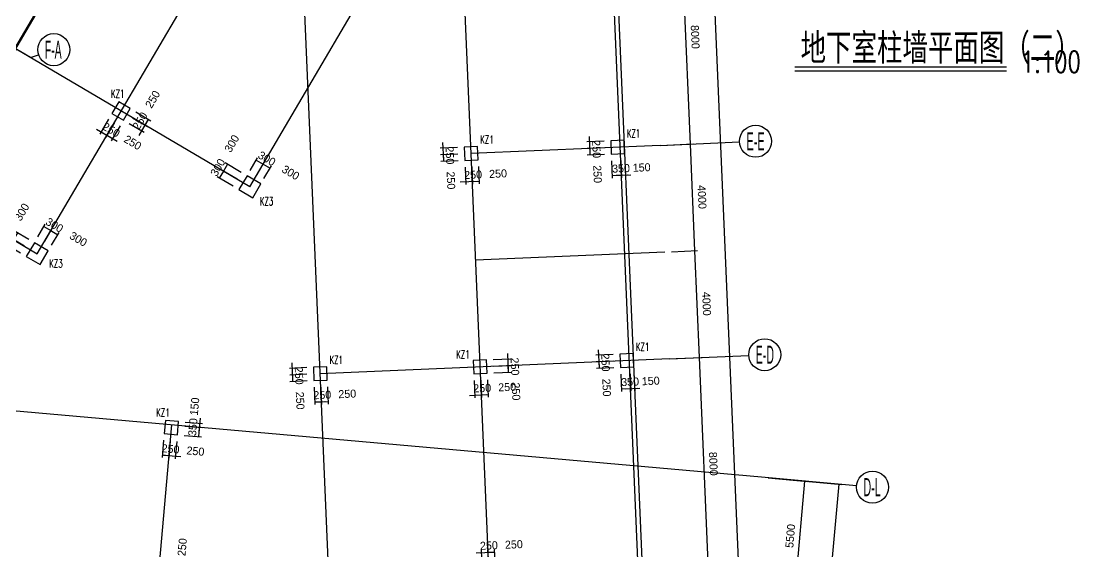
# Model space of a CAD drawing. Extents: x 387171 to 699106, y 11966 to 245688.
# Drawn here: x 639201 to 678857, y 97433 to 117305 of the extents above; entities that cross this region are included whole.
import ezdxf

# ---------------------------------------------------------------- set-up
doc = ezdxf.new("R2010")
doc.units = 0
doc.header["$LTSCALE"] = 100
doc.header["$MEASUREMENT"] = 0
for name, color, linetype in [('AXIS', 3, 'Continuous'), ('COLU', 7, 'Continuous'), ('DIM', 3, 'Continuous'), ('DOTE', 253, 'Continuous'), ('L-AXIS', 3, 'Continuous'), ('NUM', 7, 'Continuous'), ('梁说明', 2, 'Continuous')]:
    doc.layers.add(name, color=color, linetype=linetype)
doc.styles.add('hztxt', font='hztxt')
doc.styles.get("Standard").update_dxf_attribs({"font": 'standard'})
doc.dimstyles.get("Standard").update_dxf_attribs({"dimtxt": 300, "dimasz": 100, "dimexe": 100, "dimexo": 250, "dimgap": 100, "dimtad": 0, "dimtoh": 1, "dimdec": 0, "dimdsep": 46, "dimcen": 0.09, "dimclrt": 7, "dimadec": 0, "dimazin": 0, "dimtfac": 1, "dimtdec": 4, "dimtofl": 0, "dimtmove": 0, "dimatfit": 3, "dimfxl": 1, "dimtolj": 1, "dimtzin": 0, "dimarcsym": 0})

# ---------------------------------------------------------------- blocks, each defined once
blk = doc.blocks.new('*D4127')
at = {"layer": 'L-AXIS', "color": 0, "linetype": 'ByBlock', "lineweight": -2}
for p, q in [((660161, 188896), (662275, 188986)), ((666609, 85077), (662175, 188982)), ((664596, 84991), (666709, 85081))]:
    blk.add_line(p, q, dxfattribs=at)
for points in [[(662175, 188982), (662196, 188883), (662162, 188881)], [(666609, 85077), (666589, 85176), (666622, 85177)]]:
    blk.add_solid(points, dxfattribs=at)
at = {"layer": 'L-AXIS', "color": 7, "linetype": 'Continuous', "lineweight": -2, "insert": (664010, 137770), "char_height": 300, "width": 1121.67, "attachment_point": 5, "rotation": 272.444, "style": 'hztxt'}
blk.add_mtext('104000', dxfattribs=at)
blk = doc.blocks.new('*D2066')
at = {"layer": 'L-AXIS', "color": 0, "linetype": 'ByBlock', "lineweight": -2}
for p, q in [((664726, 41993), (669868, 99965)), ((667205, 100201), (669967, 99956)), ((662063, 42229), (664825, 41984))]:
    blk.add_line(p, q, dxfattribs=at)
for points in [[(669868, 99965), (669875, 99864), (669842, 99867)], [(664726, 41993), (664718, 42094), (664751, 42091)]]:
    blk.add_solid(points, dxfattribs=at)
at = {"layer": 'L-AXIS', "color": 7, "linetype": 'Continuous', "lineweight": -2, "insert": (666948, 71010), "char_height": 300, "width": 993.33, "attachment_point": 5, "rotation": 84.9316, "style": 'hztxt'}
blk.add_mtext('58200', dxfattribs=at)
blk = doc.blocks.new('*D3606')
at = {"layer": 'L-AXIS', "color": 0, "linetype": 'ByBlock', "lineweight": -2}
for p, q in [((663415, 112665), (664393, 112707)), ((664463, 108707), (664293, 112703)), ((663585, 108669), (664563, 108711))]:
    blk.add_line(p, q, dxfattribs=at)
for points in [[(664293, 112703), (664314, 112604), (664280, 112602)], [(664463, 108707), (664442, 108806), (664476, 108807)]]:
    blk.add_solid(points, dxfattribs=at)
at = {"layer": 'L-AXIS', "color": 7, "linetype": 'Continuous', "lineweight": -2, "insert": (664728, 110720), "char_height": 300, "width": 790, "attachment_point": 5, "rotation": 272.444, "style": 'hztxt'}
blk.add_mtext('4000', dxfattribs=at)
blk = doc.blocks.new('*D4094')
at = {"layer": 'L-AXIS', "color": 0, "linetype": 'ByBlock', "lineweight": -2}
for p, q in [((663756, 104673), (664734, 104714)), ((664975, 96717), (664634, 104710)), ((664097, 96680), (665075, 96722))]:
    blk.add_line(p, q, dxfattribs=at)
for points in [[(664634, 104710), (664655, 104611), (664621, 104610)], [(664975, 96717), (664954, 96817), (664987, 96818)]]:
    blk.add_solid(points, dxfattribs=at)
at = {"layer": 'L-AXIS', "color": 7, "linetype": 'Continuous', "lineweight": -2, "insert": (665154, 100729), "char_height": 300, "width": 780, "attachment_point": 5, "rotation": 272.444, "style": 'hztxt'}
blk.add_mtext('8000', dxfattribs=at)
blk = doc.blocks.new('*D2883')
at = {"layer": 'L-AXIS', "color": 0, "linetype": 'ByBlock', "lineweight": -2}
for p, q in [((641416, 121804), (642094, 121405)), ((638966, 116284), (642007, 121456)), ((638375, 116631), (639052, 116233))]:
    blk.add_line(p, q, dxfattribs=at)
for points in [[(642007, 121456), (641971, 121361), (641942, 121378)], [(638966, 116284), (639003, 116379), (639031, 116362)]]:
    blk.add_solid(points, dxfattribs=at)
at = {"layer": 'L-AXIS', "color": 7, "linetype": 'Continuous', "lineweight": -2, "insert": (640185, 119047), "char_height": 300, "width": 770, "attachment_point": 5, "rotation": 59.5454, "style": 'hztxt'}
blk.add_mtext('6000', dxfattribs=at)
blk = doc.blocks.new('_AXISO')
blk.add_circle((0, 0), 0.5)
blk = doc.blocks.new('*D844')
at = {"layer": 'L-AXIS', "color": 0, "linetype": 'ByBlock', "lineweight": -2}
for p, q in [((663073, 120658), (664051, 120700)), ((664293, 112703), (663952, 120696)), ((663415, 112665), (664393, 112707))]:
    blk.add_line(p, q, dxfattribs=at)
for points in [[(663952, 120696), (663972, 120596), (663939, 120595)], [(664293, 112703), (664272, 112802), (664305, 112804)]]:
    blk.add_solid(points, dxfattribs=at)
at = {"layer": 'L-AXIS', "color": 7, "linetype": 'Continuous', "lineweight": -2, "insert": (664472, 116714), "char_height": 300, "width": 780, "attachment_point": 5, "rotation": 272.444, "style": 'hztxt'}
blk.add_mtext('8000', dxfattribs=at)
blk = doc.blocks.new('*D4259')
at = {"layer": 'L-AXIS', "color": 0, "linetype": 'ByBlock', "lineweight": -2}
for p, q in [((667205, 100201), (668678, 100071)), ((668093, 94601), (668579, 100080)), ((666719, 94723), (668193, 94592))]:
    blk.add_line(p, q, dxfattribs=at)
for points in [[(668579, 100080), (668587, 99979), (668553, 99981)], [(668093, 94601), (668085, 94702), (668118, 94699)]]:
    blk.add_solid(points, dxfattribs=at)
at = {"layer": 'L-AXIS', "color": 7, "linetype": 'Continuous', "lineweight": -2, "insert": (668040, 98027), "char_height": 300, "width": 780, "attachment_point": 5, "rotation": 84.9316, "style": 'hztxt'}
blk.add_mtext('5500', dxfattribs=at)
blk = doc.blocks.new('*D2508')
at = {"layer": 'L-AXIS', "color": 0, "linetype": 'ByBlock', "lineweight": -2}
for p, q in [((663585, 108669), (664563, 108711)), ((664634, 104710), (664463, 108707)), ((663756, 104673), (664734, 104714))]:
    blk.add_line(p, q, dxfattribs=at)
for points in [[(664463, 108707), (664484, 108607), (664451, 108606)], [(664634, 104710), (664613, 104809), (664646, 104811)]]:
    blk.add_solid(points, dxfattribs=at)
at = {"layer": 'L-AXIS', "color": 7, "linetype": 'Continuous', "lineweight": -2, "insert": (664898, 106723), "char_height": 300, "width": 790, "attachment_point": 5, "rotation": 272.444, "style": 'hztxt'}
blk.add_mtext('4000', dxfattribs=at)
blk = doc.blocks.new('*D4014')
at = {"layer": 'DIM', "color": 0, "linetype": 'ByBlock', "lineweight": -2}
for p, q in [((644541, 101609), (644483, 100962)), ((644790, 101587), (644732, 100940)), ((644492, 101061), (644741, 101039))]:
    blk.add_line(p, q, dxfattribs=at)
for points in [[(644492, 101061), (644593, 101069), (644590, 101036)], [(644741, 101039), (644640, 101032), (644643, 101065)]]:
    blk.add_solid(points, dxfattribs=at)
at = {"layer": 'DIM', "color": 7, "linetype": 'Continuous', "lineweight": -2, "insert": (644803, 101285), "char_height": 300, "width": 566.67, "attachment_point": 5, "rotation": 354.9316, "style": 'hztxt'}
blk.add_mtext('250', dxfattribs=at)
blk = doc.blocks.new('*D4220')
at = {"layer": 'DIM', "color": 0, "linetype": 'ByBlock', "lineweight": -2}
for p, q in [((644790, 101587), (644732, 100940)), ((645039, 101565), (644981, 100918)), ((644542, 101057), (645189, 101000))]:
    blk.add_line(p, q, dxfattribs=at)
for points in [[(644741, 101039), (644640, 101032), (644643, 101065)], [(644990, 101017), (645091, 101025), (645088, 100992)]]:
    blk.add_solid(points, dxfattribs=at)
at = {"layer": 'DIM', "color": 7, "linetype": 'Continuous', "lineweight": -2, "insert": (645736, 101202), "char_height": 300, "width": 566.67, "attachment_point": 5, "rotation": 354.9316, "style": 'hztxt'}
blk.add_mtext('250', dxfattribs=at)
blk = doc.blocks.new('*D84')
at = {"layer": 'DIM', "color": 0, "linetype": 'ByBlock', "lineweight": -2}
for p, q in [((645341, 102141), (645988, 102083)), ((645858, 101743), (645889, 102092)), ((645310, 101792), (645957, 101735))]:
    blk.add_line(p, q, dxfattribs=at)
for points in [[(645889, 102092), (645896, 101991), (645863, 101994)], [(645858, 101743), (645850, 101844), (645883, 101842)]]:
    blk.add_solid(points, dxfattribs=at)
at = {"layer": 'DIM', "color": 7, "linetype": 'Continuous', "lineweight": -2, "insert": (645639, 102104), "char_height": 300, "width": 566.67, "attachment_point": 5, "rotation": 84.9316, "style": 'hztxt'}
blk.add_mtext('350', dxfattribs=at)
blk = doc.blocks.new('*D25')
at = {"layer": 'DIM', "color": 0, "linetype": 'ByBlock', "lineweight": -2}
for p, q in [((645871, 101893), (645919, 102441)), ((645341, 102141), (645988, 102083)), ((645354, 102290), (646001, 102233))]:
    blk.add_line(p, q, dxfattribs=at)
for points in [[(645902, 102241), (645894, 102343), (645927, 102340)], [(645889, 102092), (645896, 101991), (645863, 101994)]]:
    blk.add_solid(points, dxfattribs=at)
at = {"layer": 'DIM', "color": 7, "linetype": 'Continuous', "lineweight": -2, "insert": (645707, 102876), "char_height": 300, "width": 476.67, "attachment_point": 5, "rotation": 84.9316, "style": 'hztxt'}
blk.add_mtext('150', dxfattribs=at)
blk = doc.blocks.new('*D582')
at = {"layer": 'DIM', "color": 0, "linetype": 'ByBlock', "lineweight": -2}
for p, q in [((642479, 113638), (642150, 113078)), ((642695, 113512), (642365, 112951)), ((642028, 113266), (642588, 112936))]:
    blk.add_line(p, q, dxfattribs=at)
for points in [[(642200, 113164), (642106, 113201), (642123, 113229)], [(642416, 113037), (642511, 113001), (642494, 112972)]]:
    blk.add_solid(points, dxfattribs=at)
at = {"layer": 'DIM', "color": 7, "linetype": 'Continuous', "lineweight": -2, "insert": (642577, 113233), "char_height": 300, "width": 566.67, "attachment_point": 5, "rotation": 329.5454, "style": 'hztxt'}
blk.add_mtext('250', dxfattribs=at)
blk = doc.blocks.new('*D552')
at = {"layer": 'DIM', "color": 0, "linetype": 'ByBlock', "lineweight": -2}
for p, q in [((642695, 113512), (642365, 112951)), ((642244, 113139), (642804, 112809)), ((642910, 113385), (642581, 112825))]:
    blk.add_line(p, q, dxfattribs=at)
for points in [[(642416, 113037), (642321, 113074), (642338, 113103)], [(642631, 112911), (642726, 112874), (642709, 112846)]]:
    blk.add_solid(points, dxfattribs=at)
at = {"layer": 'DIM', "color": 7, "linetype": 'Continuous', "lineweight": -2, "insert": (643384, 112758), "char_height": 300, "width": 566.67, "attachment_point": 5, "rotation": 329.5454, "style": 'hztxt'}
blk.add_mtext('250', dxfattribs=at)
blk = doc.blocks.new('*D776')
at = {"layer": 'DIM', "color": 0, "linetype": 'ByBlock', "lineweight": -2}
for p, q in [((643252, 113474), (643813, 113144)), ((643379, 113689), (643939, 113360)), ((643625, 113023), (643955, 113583))]:
    blk.add_line(p, q, dxfattribs=at)
for points in [[(643853, 113410), (643890, 113505), (643918, 113488)], [(643727, 113195), (643690, 113100), (643662, 113117)]]:
    blk.add_solid(points, dxfattribs=at)
at = {"layer": 'DIM', "color": 7, "linetype": 'Continuous', "lineweight": -2, "insert": (643658, 113572), "char_height": 300, "width": 566.67, "attachment_point": 5, "rotation": 59.5454, "style": 'hztxt'}
blk.add_mtext('250', dxfattribs=at)
blk = doc.blocks.new('*D1046')
at = {"layer": 'DIM', "color": 0, "linetype": 'ByBlock', "lineweight": -2}
for p, q in [((643506, 113905), (644066, 113575)), ((643379, 113689), (643939, 113360)), ((643853, 113410), (643980, 113626))]:
    blk.add_line(p, q, dxfattribs=at)
for points in [[(643853, 113410), (643890, 113505), (643918, 113488)], [(643980, 113626), (643944, 113531), (643915, 113548)]]:
    blk.add_solid(points, dxfattribs=at)
at = {"layer": 'DIM', "color": 7, "linetype": 'Continuous', "lineweight": -2, "insert": (644133, 114379), "char_height": 300, "width": 566.67, "attachment_point": 5, "rotation": 59.5454, "style": 'hztxt'}
blk.add_mtext('250', dxfattribs=at)
blk = doc.blocks.new('*D2149')
at = {"layer": 'DIM', "color": 0, "linetype": 'ByBlock', "lineweight": -2}
for p, q in [((661056, 112815), (660407, 112787)), ((660498, 112991), (660526, 112342)), ((661067, 112565), (660417, 112537))]:
    blk.add_line(p, q, dxfattribs=at)
for points in [[(660507, 112792), (660486, 112891), (660519, 112892)], [(660517, 112542), (660538, 112443), (660505, 112441)]]:
    blk.add_solid(points, dxfattribs=at)
at = {"layer": 'DIM', "color": 7, "linetype": 'Continuous', "lineweight": -2, "insert": (660769, 112512), "char_height": 300, "width": 566.67, "attachment_point": 5, "rotation": 272.444, "style": 'hztxt'}
blk.add_mtext('250', dxfattribs=at)
blk = doc.blocks.new('*D2094')
at = {"layer": 'DIM', "color": 0, "linetype": 'ByBlock', "lineweight": -2}
for p, q in [((661067, 112565), (660417, 112537)), ((661077, 112315), (660428, 112288)), ((660517, 112542), (660528, 112292))]:
    blk.add_line(p, q, dxfattribs=at)
for points in [[(660517, 112542), (660538, 112443), (660505, 112441)], [(660528, 112292), (660507, 112391), (660540, 112393)]]:
    blk.add_solid(points, dxfattribs=at)
at = {"layer": 'DIM', "color": 7, "linetype": 'Continuous', "lineweight": -2, "insert": (660809, 111577), "char_height": 300, "width": 566.67, "attachment_point": 5, "rotation": 272.444, "style": 'hztxt'}
blk.add_mtext('250', dxfattribs=at)
blk = doc.blocks.new('*D2334')
at = {"layer": 'DIM', "color": 0, "linetype": 'ByBlock', "lineweight": -2}
for p, q in [((661338, 112076), (661365, 111427)), ((661687, 112091), (661715, 111442)), ((661361, 111527), (661711, 111542))]:
    blk.add_line(p, q, dxfattribs=at)
for points in [[(661361, 111527), (661460, 111548), (661462, 111514)], [(661711, 111542), (661612, 111521), (661610, 111554)]]:
    blk.add_solid(points, dxfattribs=at)
at = {"layer": 'DIM', "color": 7, "linetype": 'Continuous', "lineweight": -2, "insert": (661691, 111791), "char_height": 300, "width": 566.67, "attachment_point": 5, "rotation": 2.444, "style": 'hztxt'}
blk.add_mtext('350', dxfattribs=at)
blk = doc.blocks.new('*D2531')
at = {"layer": 'DIM', "color": 0, "linetype": 'ByBlock', "lineweight": -2}
for p, q in [((661687, 112091), (661715, 111442)), ((661837, 112098), (661865, 111448)), ((661511, 111533), (662061, 111557))]:
    blk.add_line(p, q, dxfattribs=at)
for points in [[(661711, 111542), (661612, 111521), (661610, 111554)], [(661861, 111548), (661960, 111569), (661961, 111536)]]:
    blk.add_solid(points, dxfattribs=at)
at = {"layer": 'DIM', "color": 7, "linetype": 'Continuous', "lineweight": -2, "insert": (662465, 111824), "char_height": 300, "width": 476.67, "attachment_point": 5, "rotation": 2.444, "style": 'hztxt'}
blk.add_mtext('150', dxfattribs=at)
blk = doc.blocks.new('*D3064')
at = {"layer": 'DIM', "color": 0, "linetype": 'ByBlock', "lineweight": -2}
for p, q in [((655003, 112757), (655031, 112107)), ((655561, 112580), (654912, 112553)), ((655572, 112331), (654922, 112303))]:
    blk.add_line(p, q, dxfattribs=at)
for points in [[(655012, 112557), (654991, 112656), (655024, 112658)], [(655022, 112307), (655043, 112208), (655010, 112207)]]:
    blk.add_solid(points, dxfattribs=at)
at = {"layer": 'DIM', "color": 7, "linetype": 'Continuous', "lineweight": -2, "insert": (655274, 112278), "char_height": 300, "width": 566.67, "attachment_point": 5, "rotation": 272.444, "style": 'hztxt'}
blk.add_mtext('250', dxfattribs=at)
blk = doc.blocks.new('*D1033')
at = {"layer": 'DIM', "color": 0, "linetype": 'ByBlock', "lineweight": -2}
for p, q in [((655572, 112331), (654922, 112303)), ((655022, 112307), (655033, 112057)), ((655582, 112081), (654933, 112053))]:
    blk.add_line(p, q, dxfattribs=at)
for points in [[(655022, 112307), (655043, 112208), (655010, 112207)], [(655033, 112057), (655012, 112157), (655045, 112158)]]:
    blk.add_solid(points, dxfattribs=at)
at = {"layer": 'DIM', "color": 7, "linetype": 'Continuous', "lineweight": -2, "insert": (655314, 111342), "char_height": 300, "width": 566.67, "attachment_point": 5, "rotation": 272.444, "style": 'hztxt'}
blk.add_mtext('250', dxfattribs=at)
blk = doc.blocks.new('*D1309')
at = {"layer": 'DIM', "color": 0, "linetype": 'ByBlock', "lineweight": -2}
for p, q in [((655843, 111842), (655870, 111192)), ((656093, 111852), (656120, 111203)), ((655666, 111284), (656316, 111311))]:
    blk.add_line(p, q, dxfattribs=at)
for points in [[(655866, 111292), (655767, 111271), (655766, 111305)], [(656116, 111303), (656215, 111324), (656217, 111291)]]:
    blk.add_solid(points, dxfattribs=at)
at = {"layer": 'DIM', "color": 7, "linetype": 'Continuous', "lineweight": -2, "insert": (656146, 111554), "char_height": 300, "width": 566.67, "attachment_point": 5, "rotation": 2.444, "style": 'hztxt'}
blk.add_mtext('250', dxfattribs=at)
blk = doc.blocks.new('*D1254')
at = {"layer": 'DIM', "color": 0, "linetype": 'ByBlock', "lineweight": -2}
for p, q in [((656093, 111852), (656120, 111203)), ((656342, 111863), (656370, 111214)), ((656116, 111303), (656366, 111314))]:
    blk.add_line(p, q, dxfattribs=at)
for points in [[(656116, 111303), (656215, 111324), (656217, 111291)], [(656366, 111314), (656267, 111293), (656265, 111326)]]:
    blk.add_solid(points, dxfattribs=at)
at = {"layer": 'DIM', "color": 7, "linetype": 'Continuous', "lineweight": -2, "insert": (657081, 111594), "char_height": 300, "width": 566.67, "attachment_point": 5, "rotation": 2.444, "style": 'hztxt'}
blk.add_mtext('250', dxfattribs=at)
blk = doc.blocks.new('*D1492')
at = {"layer": 'DIM', "color": 0, "linetype": 'ByBlock', "lineweight": -2}
for p, q in [((649908, 104332), (649258, 104304)), ((649350, 104508), (649377, 103859)), ((649918, 104082), (649269, 104054))]:
    blk.add_line(p, q, dxfattribs=at)
for points in [[(649358, 104308), (649337, 104408), (649370, 104409)], [(649369, 104059), (649390, 103959), (649356, 103958)]]:
    blk.add_solid(points, dxfattribs=at)
at = {"layer": 'DIM', "color": 7, "linetype": 'Continuous', "lineweight": -2, "insert": (649620, 104029), "char_height": 300, "width": 566.67, "attachment_point": 5, "rotation": 272.444, "style": 'hztxt'}
blk.add_mtext('250', dxfattribs=at)
blk = doc.blocks.new('*D1736')
at = {"layer": 'DIM', "color": 0, "linetype": 'ByBlock', "lineweight": -2}
for p, q in [((649918, 104082), (649269, 104054)), ((649369, 104059), (649379, 103809)), ((649929, 103832), (649280, 103805))]:
    blk.add_line(p, q, dxfattribs=at)
for points in [[(649369, 104059), (649390, 103959), (649356, 103958)], [(649379, 103809), (649359, 103908), (649392, 103909)]]:
    blk.add_solid(points, dxfattribs=at)
at = {"layer": 'DIM', "color": 7, "linetype": 'Continuous', "lineweight": -2, "insert": (649660, 103094), "char_height": 300, "width": 566.67, "attachment_point": 5, "rotation": 272.444, "style": 'hztxt'}
blk.add_mtext('250', dxfattribs=at)
blk = doc.blocks.new('*D4108')
at = {"layer": 'DIM', "color": 0, "linetype": 'ByBlock', "lineweight": -2}
for p, q in [((650189, 103593), (650217, 102944)), ((650439, 103604), (650467, 102954)), ((650213, 103044), (650463, 103054))]:
    blk.add_line(p, q, dxfattribs=at)
for points in [[(650213, 103044), (650312, 103065), (650313, 103031)], [(650463, 103054), (650363, 103033), (650362, 103067)]]:
    blk.add_solid(points, dxfattribs=at)
at = {"layer": 'DIM', "color": 7, "linetype": 'Continuous', "lineweight": -2, "insert": (650492, 103306), "char_height": 300, "width": 566.67, "attachment_point": 5, "rotation": 2.444, "style": 'hztxt'}
blk.add_mtext('250', dxfattribs=at)
blk = doc.blocks.new('*D214')
at = {"layer": 'DIM', "color": 0, "linetype": 'ByBlock', "lineweight": -2}
for p, q in [((650439, 103604), (650467, 102954)), ((650689, 103615), (650717, 102965)), ((650463, 103054), (650712, 103065))]:
    blk.add_line(p, q, dxfattribs=at)
for points in [[(650463, 103054), (650562, 103075), (650563, 103042)], [(650712, 103065), (650613, 103044), (650612, 103077)]]:
    blk.add_solid(points, dxfattribs=at)
at = {"layer": 'DIM', "color": 7, "linetype": 'Continuous', "lineweight": -2, "insert": (651427, 103346), "char_height": 300, "width": 566.67, "attachment_point": 5, "rotation": 2.444, "style": 'hztxt'}
blk.add_mtext('250', dxfattribs=at)
blk = doc.blocks.new('*D454')
at = {"layer": 'DIM', "color": 0, "linetype": 'ByBlock', "lineweight": -2}
for p, q in [((661397, 104822), (660748, 104795)), ((660839, 104999), (660867, 104349)), ((661408, 104572), (660758, 104545))]:
    blk.add_line(p, q, dxfattribs=at)
for points in [[(660848, 104799), (660827, 104898), (660860, 104899)], [(660858, 104549), (660879, 104450), (660846, 104448)]]:
    blk.add_solid(points, dxfattribs=at)
at = {"layer": 'DIM', "color": 7, "linetype": 'Continuous', "lineweight": -2, "insert": (661110, 104519), "char_height": 300, "width": 566.67, "attachment_point": 5, "rotation": 272.444, "style": 'hztxt'}
blk.add_mtext('250', dxfattribs=at)
blk = doc.blocks.new('*D682')
at = {"layer": 'DIM', "color": 0, "linetype": 'ByBlock', "lineweight": -2}
for p, q in [((661408, 104572), (660758, 104545)), ((661418, 104323), (660769, 104295)), ((660858, 104549), (660869, 104299))]:
    blk.add_line(p, q, dxfattribs=at)
for points in [[(660858, 104549), (660879, 104450), (660846, 104448)], [(660869, 104299), (660848, 104398), (660881, 104400)]]:
    blk.add_solid(points, dxfattribs=at)
at = {"layer": 'DIM', "color": 7, "linetype": 'Continuous', "lineweight": -2, "insert": (661150, 103584), "char_height": 300, "width": 566.67, "attachment_point": 5, "rotation": 272.444, "style": 'hztxt'}
blk.add_mtext('250', dxfattribs=at)
blk = doc.blocks.new('*D650')
at = {"layer": 'DIM', "color": 0, "linetype": 'ByBlock', "lineweight": -2}
for p, q in [((661679, 104084), (661707, 103434)), ((662029, 104099), (662056, 103449)), ((661702, 103534), (662052, 103549))]:
    blk.add_line(p, q, dxfattribs=at)
for points in [[(661702, 103534), (661802, 103555), (661803, 103522)], [(662052, 103549), (661953, 103528), (661951, 103561)]]:
    blk.add_solid(points, dxfattribs=at)
at = {"layer": 'DIM', "color": 7, "linetype": 'Continuous', "lineweight": -2, "insert": (662032, 103798), "char_height": 300, "width": 566.67, "attachment_point": 5, "rotation": 2.444, "style": 'hztxt'}
blk.add_mtext('350', dxfattribs=at)
blk = doc.blocks.new('*D3107')
at = {"layer": 'DIM', "color": 0, "linetype": 'ByBlock', "lineweight": -2}
for p, q in [((662029, 104099), (662056, 103449)), ((662178, 104105), (662206, 103456)), ((661852, 103540), (662402, 103564))]:
    blk.add_line(p, q, dxfattribs=at)
for points in [[(662052, 103549), (661953, 103528), (661951, 103561)], [(662202, 103555), (662301, 103576), (662303, 103543)]]:
    blk.add_solid(points, dxfattribs=at)
at = {"layer": 'DIM', "color": 7, "linetype": 'Continuous', "lineweight": -2, "insert": (662806, 103831), "char_height": 300, "width": 476.67, "attachment_point": 5, "rotation": 2.444, "style": 'hztxt'}
blk.add_mtext('150', dxfattribs=at)
blk = doc.blocks.new('*D3324')
at = {"layer": 'DIM', "color": 0, "linetype": 'ByBlock', "lineweight": -2}
for p, q in [((656184, 103849), (656212, 103200)), ((656434, 103860), (656461, 103210)), ((656008, 103291), (656657, 103319))]:
    blk.add_line(p, q, dxfattribs=at)
for points in [[(656207, 103300), (656108, 103279), (656107, 103312)], [(656457, 103310), (656556, 103331), (656558, 103298)]]:
    blk.add_solid(points, dxfattribs=at)
at = {"layer": 'DIM', "color": 7, "linetype": 'Continuous', "lineweight": -2, "insert": (656487, 103562), "char_height": 300, "width": 566.67, "attachment_point": 5, "rotation": 2.444, "style": 'hztxt'}
blk.add_mtext('250', dxfattribs=at)
blk = doc.blocks.new('*D3798')
at = {"layer": 'DIM', "color": 0, "linetype": 'ByBlock', "lineweight": -2}
for p, q in [((656434, 103860), (656461, 103210)), ((656683, 103870), (656711, 103221)), ((656457, 103310), (656707, 103321))]:
    blk.add_line(p, q, dxfattribs=at)
for points in [[(656457, 103310), (656556, 103331), (656558, 103298)], [(656707, 103321), (656608, 103300), (656606, 103333)]]:
    blk.add_solid(points, dxfattribs=at)
at = {"layer": 'DIM', "color": 7, "linetype": 'Continuous', "lineweight": -2, "insert": (657422, 103602), "char_height": 300, "width": 566.67, "attachment_point": 5, "rotation": 2.444, "style": 'hztxt'}
blk.add_mtext('250', dxfattribs=at)
blk = doc.blocks.new('*D4040')
at = {"layer": 'DIM', "color": 0, "linetype": 'ByBlock', "lineweight": -2}
for p, q in [((656912, 104381), (657561, 104408)), ((657472, 104154), (657461, 104404)), ((656923, 104131), (657572, 104159))]:
    blk.add_line(p, q, dxfattribs=at)
for points in [[(657461, 104404), (657482, 104305), (657449, 104303)], [(657472, 104154), (657451, 104253), (657484, 104255)]]:
    blk.add_solid(points, dxfattribs=at)
at = {"layer": 'DIM', "color": 7, "linetype": 'Continuous', "lineweight": -2, "insert": (657753, 103439), "char_height": 300, "width": 566.67, "attachment_point": 5, "rotation": 272.444, "style": 'hztxt'}
blk.add_mtext('250', dxfattribs=at)
blk = doc.blocks.new('*D2128')
at = {"layer": 'DIM', "color": 0, "linetype": 'ByBlock', "lineweight": -2}
for p, q in [((657470, 104204), (657442, 104854)), ((656901, 104630), (657551, 104658)), ((656912, 104381), (657561, 104408))]:
    blk.add_line(p, q, dxfattribs=at)
for points in [[(657451, 104654), (657430, 104753), (657463, 104754)], [(657461, 104404), (657482, 104305), (657449, 104303)]]:
    blk.add_solid(points, dxfattribs=at)
at = {"layer": 'DIM', "color": 7, "linetype": 'Continuous', "lineweight": -2, "insert": (657713, 104374), "char_height": 300, "width": 566.67, "attachment_point": 5, "rotation": 272.444, "style": 'hztxt'}
blk.add_mtext('250', dxfattribs=at)
blk = doc.blocks.new('*D1056')
at = {"layer": 'DIM', "color": 0, "linetype": 'ByBlock', "lineweight": -2}
for p, q in [((656259, 97396), (656909, 97424)), ((656482, 96855), (656455, 97505)), ((656732, 96866), (656704, 97516))]:
    blk.add_line(p, q, dxfattribs=at)
for points in [[(656459, 97405), (656360, 97384), (656358, 97417)], [(656709, 97416), (656808, 97436), (656809, 97403)]]:
    blk.add_solid(points, dxfattribs=at)
at = {"layer": 'DIM', "color": 7, "linetype": 'Continuous', "lineweight": -2, "insert": (656738, 97667), "char_height": 300, "width": 566.67, "attachment_point": 5, "rotation": 2.444, "style": 'hztxt'}
blk.add_mtext('250', dxfattribs=at)
blk = doc.blocks.new('*D1293')
at = {"layer": 'DIM', "color": 0, "linetype": 'ByBlock', "lineweight": -2}
for p, q in [((656732, 96866), (656704, 97516)), ((656709, 97416), (656958, 97426)), ((656982, 96877), (656954, 97526))]:
    blk.add_line(p, q, dxfattribs=at)
for points in [[(656709, 97416), (656808, 97436), (656809, 97403)], [(656958, 97426), (656859, 97405), (656858, 97439)]]:
    blk.add_solid(points, dxfattribs=at)
at = {"layer": 'DIM', "color": 7, "linetype": 'Continuous', "lineweight": -2, "insert": (657674, 97707), "char_height": 300, "width": 566.67, "attachment_point": 5, "rotation": 2.444, "style": 'hztxt'}
blk.add_mtext('250', dxfattribs=at)
blk = doc.blocks.new('*D892')
at = {"layer": 'DIM', "color": 0, "linetype": 'ByBlock', "lineweight": -2}
for p, q in [((644877, 96911), (645524, 96854)), ((645403, 96614), (645425, 96863)), ((644855, 96662), (645502, 96605))]:
    blk.add_line(p, q, dxfattribs=at)
for points in [[(645425, 96863), (645432, 96761), (645399, 96764)], [(645403, 96614), (645395, 96715), (645428, 96712)]]:
    blk.add_solid(points, dxfattribs=at)
at = {"layer": 'DIM', "color": 7, "linetype": 'Continuous', "lineweight": -2, "insert": (645240, 97608), "char_height": 300, "width": 566.67, "attachment_point": 5, "rotation": 84.9316, "style": 'hztxt'}
blk.add_mtext('250', dxfattribs=at)
blk = doc.blocks.new('*D1130')
at = {"layer": 'DIM', "color": 0, "linetype": 'ByBlock', "lineweight": -2}
for p, q in [((639332, 108877), (638826, 109174)), ((639064, 109382), (638912, 109123)), ((639484, 109135), (638978, 109433))]:
    blk.add_line(p, q, dxfattribs=at)
for points in [[(638912, 109123), (638948, 109218), (638977, 109201)], [(639064, 109382), (639028, 109287), (638999, 109304)]]:
    blk.add_solid(points, dxfattribs=at)
at = {"layer": 'DIM', "color": 7, "linetype": 'Continuous', "lineweight": -2, "insert": (639229, 110156), "char_height": 300, "width": 566.67, "attachment_point": 5, "rotation": 59.5454, "style": 'hztxt'}
blk.add_mtext('300', dxfattribs=at)
blk = doc.blocks.new('*D145')
at = {"layer": 'DIM', "color": 0, "linetype": 'ByBlock', "lineweight": -2}
for p, q in [((638912, 109123), (638760, 108865)), ((639332, 108877), (638826, 109174)), ((639179, 108618), (638674, 108916))]:
    blk.add_line(p, q, dxfattribs=at)
for points in [[(638912, 109123), (638876, 109029), (638847, 109046)], [(638760, 108865), (638796, 108959), (638825, 108943)]]:
    blk.add_solid(points, dxfattribs=at)
at = {"layer": 'DIM', "color": 7, "linetype": 'Continuous', "lineweight": -2, "insert": (638704, 109263), "char_height": 300, "width": 566.67, "attachment_point": 5, "rotation": 59.5454, "style": 'hztxt'}
blk.add_mtext('300', dxfattribs=at)
blk = doc.blocks.new('*D1352')
at = {"layer": 'DIM', "color": 0, "linetype": 'ByBlock', "lineweight": -2}
for p, q in [((639826, 109224), (640105, 109698)), ((640054, 109612), (640313, 109460)), ((640084, 109072), (640363, 109546))]:
    blk.add_line(p, q, dxfattribs=at)
for points in [[(640054, 109612), (640149, 109576), (640132, 109547)], [(640313, 109460), (640218, 109497), (640235, 109525)]]:
    blk.add_solid(points, dxfattribs=at)
at = {"layer": 'DIM', "color": 7, "linetype": 'Continuous', "lineweight": -2, "insert": (640452, 109668), "char_height": 300, "width": 566.67, "attachment_point": 5, "rotation": 329.5454, "style": 'hztxt'}
blk.add_mtext('300', dxfattribs=at)
blk = doc.blocks.new('*D395')
at = {"layer": 'DIM', "color": 0, "linetype": 'ByBlock', "lineweight": -2}
for p, q in [((640084, 109072), (640363, 109546)), ((640313, 109460), (640571, 109308)), ((640343, 108920), (640622, 109394))]:
    blk.add_line(p, q, dxfattribs=at)
for points in [[(640313, 109460), (640407, 109424), (640390, 109395)], [(640571, 109308), (640477, 109344), (640493, 109373)]]:
    blk.add_solid(points, dxfattribs=at)
at = {"layer": 'DIM', "color": 7, "linetype": 'Continuous', "lineweight": -2, "insert": (641346, 109143), "char_height": 300, "width": 566.67, "attachment_point": 5, "rotation": 329.5454, "style": 'hztxt'}
blk.add_mtext('300', dxfattribs=at)
blk = doc.blocks.new('*D1608')
at = {"layer": 'DIM', "color": 0, "linetype": 'ByBlock', "lineweight": -2}
for p, q in [((647787, 111715), (648065, 112189)), ((648015, 112103), (648273, 111951)), ((648045, 111563), (648324, 112037))]:
    blk.add_line(p, q, dxfattribs=at)
for points in [[(648015, 112103), (648109, 112067), (648092, 112038)], [(648273, 111951), (648179, 111987), (648196, 112016)]]:
    blk.add_solid(points, dxfattribs=at)
at = {"layer": 'DIM', "color": 7, "linetype": 'Continuous', "lineweight": -2, "insert": (648413, 112159), "char_height": 300, "width": 566.67, "attachment_point": 5, "rotation": 329.5454, "style": 'hztxt'}
blk.add_mtext('300', dxfattribs=at)
blk = doc.blocks.new('*D637')
at = {"layer": 'DIM', "color": 0, "linetype": 'ByBlock', "lineweight": -2}
for p, q in [((648045, 111563), (648324, 112037)), ((648273, 111951), (648532, 111799)), ((648304, 111411), (648583, 111885))]:
    blk.add_line(p, q, dxfattribs=at)
for points in [[(648273, 111951), (648368, 111915), (648351, 111886)], [(648532, 111799), (648437, 111835), (648454, 111864)]]:
    blk.add_solid(points, dxfattribs=at)
at = {"layer": 'DIM', "color": 7, "linetype": 'Continuous', "lineweight": -2, "insert": (649306, 111633), "char_height": 300, "width": 566.67, "attachment_point": 5, "rotation": 329.5454, "style": 'hztxt'}
blk.add_mtext('300', dxfattribs=at)
blk = doc.blocks.new('*D2116')
at = {"layer": 'DIM', "color": 0, "linetype": 'ByBlock', "lineweight": -2}
for p, q in [((646934, 111947), (646782, 111688)), ((647453, 111642), (646848, 111998)), ((647301, 111383), (646696, 111739))]:
    blk.add_line(p, q, dxfattribs=at)
for points in [[(646934, 111947), (646898, 111852), (646869, 111869)], [(646782, 111688), (646819, 111783), (646847, 111766)]]:
    blk.add_solid(points, dxfattribs=at)
at = {"layer": 'DIM', "color": 7, "linetype": 'Continuous', "lineweight": -2, "insert": (647100, 112721), "char_height": 300, "width": 566.67, "attachment_point": 5, "rotation": 59.5454, "style": 'hztxt'}
blk.add_mtext('300', dxfattribs=at)
blk = doc.blocks.new('*D3355')
at = {"layer": 'DIM', "color": 0, "linetype": 'ByBlock', "lineweight": -2}
for p, q in [((647149, 111124), (646544, 111480)), ((646782, 111688), (646630, 111430)), ((647301, 111383), (646696, 111739))]:
    blk.add_line(p, q, dxfattribs=at)
for points in [[(646630, 111430), (646667, 111524), (646695, 111507)], [(646782, 111688), (646746, 111594), (646717, 111610)]]:
    blk.add_solid(points, dxfattribs=at)
at = {"layer": 'DIM', "color": 7, "linetype": 'Continuous', "lineweight": -2, "insert": (646575, 111828), "char_height": 300, "width": 566.67, "attachment_point": 5, "rotation": 59.5454, "style": 'hztxt'}
blk.add_mtext('300', dxfattribs=at)
blk = doc.blocks.new('后浇带现场')
at = {"color": 6, "lineweight": 30}
blk.add_lwpolyline([(822057, 720830), (822057, 688625), (806955, 662940), (826695, 651333), (814807, 631115), (813104, 611911), (845975, 608996)], dxfattribs=at)

msp = doc.modelspace()

# ---------------------------------------------------------------- linework, layer by layer
at = {"color": 6, "lineweight": 30}
msp.add_lwpolyline([(476181.3, 232428.8), (494258.1, 233154.4), (494258.1, 231537.9), (540808.1, 231537.9), (540808.1, 232387.9), (590208.1, 232387.9), (590208.1, 232187.9), (593108.1, 232187.9), (593108.1, 230737.9), (608058.1, 230737.9), (608058.1, 231687.9), (648158.1, 231687.9), (648158.1, 230737.9), (657058.1, 230737.9), (657158.1, 196187.9), (658248.2, 196187.9), (663075.9, 83077.9), (659946, 47787.8), (654318.1, 48286.9), (653832.2, 42808.4), (496133.5, 56794.9), (482757.4, 68610.1), (476181.3, 232428.8)], dxfattribs=at)
at = {"layer": 'COLU'}
for points in [[(642605.9, 113853.8), (643036.9, 113600.4), (643290.4, 114031.4), (642859.3, 114284.8)], [(661327.1, 112326.1), (661826.6, 112347.4), (661805.3, 112847), (661305.8, 112825.6)], [(655832.1, 112091.6), (656331.7, 112112.9), (656310.3, 112612.4), (655810.8, 112591.1)], [(647364.8, 110997.7), (647882.1, 110693.6), (648186.2, 111210.8), (647669, 111514.9)], [(639395, 108491.5), (639912.2, 108187.4), (640216.3, 108704.6), (639699.1, 109008.7)], [(661668.2, 104333.4), (662167.8, 104354.7), (662146.5, 104854.2), (661646.9, 104832.9)], [(650178.7, 103843), (650678.3, 103864.3), (650656.9, 104363.8), (650157.4, 104342.5)], [(656173.2, 104098.8), (656672.8, 104120.2), (656651.5, 104619.7), (656151.9, 104598.4)], [(644562.7, 101858.2), (645060.7, 101814.1), (645104.9, 102312.1), (644606.8, 102356.3)]]:
    msp.add_lwpolyline(points, close=True, dxfattribs=at)
at = {"layer": 'DOTE'}
for p, q in [((662925.6, 83081.3), (658102.3, 196087.9)), ((651237.4, 84902.3), (646702.6, 191147.6)), ((657302.9, 83495.4), (652697.2, 191403.4)), ((585803.6, 140350.1), (639805.6, 108598)), ((647775.5, 111104.2), (601053.4, 138575.8)), ((639805.6, 108598), (649457, 125012.6)), ((647775.5, 111104.2), (654284.4, 122174.2)), ((663164.8, 112654.8), (656071.2, 112352)), ((663335.3, 108658.4), (656241.8, 108355.6)), ((666955.8, 100223.5), (587358.1, 107283.1)), ((663505.9, 104662), (650417.8, 104103.4)), ((644842.6, 102184.8), (639406.7, 40893.9))]:
    msp.add_line(p, q, dxfattribs=at)
at = {"layer": 'L-AXIS'}
for p, q in [((639552.8, 115939), (638159.6, 116758.2)), ((639552.8, 115939), (639857.3, 116043.5)), ((663164.8, 112654.8), (666137.5, 112781.6)), ((663505.9, 104662), (666478.6, 104788.9)), ((670521.2, 99907.3), (666955.8, 100223.5))]:
    msp.add_line(p, q, dxfattribs=at)
at = {"layer": '梁说明'}
for points in [[(676150.6, 115579.7), (668204.9, 115579.7)], [(676150.6, 115429.7), (668204.9, 115429.7)]]:
    msp.add_lwpolyline(points, dxfattribs=at)

# ---------------------------------------------------------------- block references
at = {"color": 3, "lineweight": 30}
msp.add_blockref('后浇带现场', (-182998.7, -527042.1), dxfattribs=at)
at = {"layer": 'AXIS'}
ref = msp.add_blockref('_AXISO', (640424.9, 116238.3), dxfattribs=dict(at, xscale=1199.999999999997, yscale=1200, rotation=359.999645787379))
ref.add_attrib('A', 'F-A', (640085.4, 115898.9), dxfattribs={"height": 678.82, "style": 'hztxt', "width": 0.433333})
at = {"layer": 'L-AXIS'}
ref = msp.add_blockref('_AXISO', (666736.9, 112807.2), dxfattribs=dict(at, xscale=1199.999999999997, yscale=1200, rotation=359.999645787379))
ref.add_attrib('A', 'E-E', (666397.5, 112467.8), dxfattribs={"height": 678.82, "style": 'hztxt', "width": 0.448276})
ref = msp.add_blockref('_AXISO', (667078.1, 104814.5), dxfattribs=dict(at, xscale=1199.999999999997, yscale=1200, rotation=359.999645787379))
ref.add_attrib('A', 'E-D', (666738.7, 104475.1), dxfattribs={"height": 678.82, "style": 'hztxt', "width": 0.440678})
ref = msp.add_blockref('_AXISO', (671118.9, 99854.3), dxfattribs=dict(at, xscale=1199.999999999997, yscale=1200, rotation=359.999645787379))
ref.add_attrib('A', 'D-L', (670779.5, 99514.9), dxfattribs={"height": 678.82, "style": 'hztxt', "width": 0.440678})

# ---------------------------------------------------------------- texts
at = {"layer": 'NUM', "color": 200, "width": 0.7}
for s, p in [('KZ1', (642571.8, 114439.2)), ('KZ1', (661911.4, 112953)), ('KZ1', (656416.4, 112718.5)), ('KZ3', (648152, 110408.6)), ('KZ3', (640256.9, 108076.8)), ('KZ1', (662252.5, 104960.3)), ('KZ1', (650763, 104469.9)), ('KZ1', (655515.7, 104676.1)), ('KZ1', (644269.9, 102494.7))]:
    msp.add_text(s, height=300, dxfattribs=at).set_placement(p)
at = {"layer": '梁说明', "width": 0.7}
msp.add_text('地下室柱墙平面图（二）', height=1000, rotation=360, dxfattribs=at).set_placement((668424.3, 115825.8))
at = {"layer": '梁说明', "width": 0.8}
msp.add_text('1:100', height=800, dxfattribs=at).set_placement((676682.8, 115383.7))

# ---------------------------------------------------------------- dimensions: what is measured, and where the dimension line sits
at = {"layer": 'DIM', "color": 200}
for p1, p2, distance, picture, middle in [((643163.6, 113815.9), (643290.4, 114031.4), -800, '*D1046', (643875, 113940.6)), ((642605.9, 113853.8), (642821.4, 113727.1), -800, '*D582', (642139.2, 113490.3)), ((643036.9, 113600.4), (643163.6, 113815.9), -800, '*D776', (643400.5, 113133.6)), ((642821.4, 113727.1), (643036.9, 113600.4), -800, '*D552', (642946.1, 113015.8)), ((647669, 111514.9), (647516.9, 111256.3), -852.1, '*D2116', (646829.4, 112261.5)), ((661305.8, 112825.6), (661316.4, 112575.9), -800, '*D2149', (660747, 113020.1)), ((655810.8, 112591.1), (655821.4, 112341.3), -800, '*D3064', (655252, 112785.5)), ((647659.8, 111499.4), (647918.4, 111347.3), 700.2, '*D1608', (647953.4, 112429)), ((655821.4, 112341.3), (655832.1, 112091.6), -800, '*D1033', (655291.9, 111850.2)), ((661316.4, 112575.9), (661327.1, 112326.1), -800, '*D2094', (660786.9, 112084.8)), ((661327.1, 112326.1), (661676.8, 112341), -800, '*D2334', (661132.7, 111767.3)), ((661676.8, 112341), (661826.6, 112347.4), -800, '*D2531', (662051.8, 111806.5)), ((655832.1, 112091.6), (656081.9, 112102.2), -800, '*D1309', (655637.7, 111532.8)), ((656081.9, 112102.2), (656331.7, 112112.9), -800, '*D1254', (656573, 111572.7)), ((639699.1, 109008.7), (639547, 108750.1), -736.6, '*D1130', (638959.2, 109696.7)), ((639699.1, 109008.7), (639957.7, 108856.6), 700.2, '*D1352', (639992.7, 109938.3)), ((656662.1, 104369.9), (656651.5, 104619.7), -800, '*D2128', (657691.2, 104882.4)), ((661646.9, 104832.9), (661657.6, 104583.1), -800, '*D454', (661088.1, 105027.3)), ((650157.4, 104342.5), (650168, 104092.8), -800, '*D1492', (649598.6, 104537)), ((656672.8, 104120.2), (656662.1, 104369.9), -800, '*D4040', (657731.1, 103947.1)), ((661657.6, 104583.1), (661668.2, 104333.4), -800, '*D682', (661128, 104092)), ((661668.2, 104333.4), (662017.9, 104348.3), -800, '*D650', (661473.8, 103774.6)), ((662017.9, 104348.3), (662167.8, 104354.7), -800, '*D3107', (662393, 103813.8)), ((650168, 104092.8), (650178.7, 103843), -800, '*D1736', (649638.5, 103601.6)), ((656173.2, 104098.8), (656423, 104109.5), -800, '*D3324', (655978.8, 103540)), ((656423, 104109.5), (656672.8, 104120.2), -800, '*D3798', (656914.1, 103580)), ((650178.7, 103843), (650428.5, 103853.6), -800, '*D4108', (649984.3, 103284.2)), ((650428.5, 103853.6), (650678.3, 103864.3), -800, '*D214', (650919.6, 103324.1)), ((645091.6, 102162.7), (645104.9, 102312.1), -800, '*D25', (645670.6, 102464.7)), ((645060.7, 101814.1), (645091.6, 102162.7), -800, '*D84', (645589.3, 101548.3)), ((644562.7, 101858.2), (644811.7, 101836.2), -800, '*D4014', (644296.9, 101329.7)), ((644811.7, 101836.2), (645060.7, 101814.1), -800, '*D4220', (645229.3, 101247)), ((644605.7, 96684.2), (644627.8, 96933.2), -800, '*D892', (645194.9, 97101.9)), ((656493.1, 96605.7), (656742.8, 96616.3), 800, '*D1056', (656230.4, 97645.4)), ((656742.8, 96616.3), (656992.6, 96627), 800, '*D1293', (657165.7, 97685.3))]:
    dim = msp.add_aligned_dim(p1=p1, p2=p2, distance=distance, dimstyle='Standard', dxfattribs=at)
    dim.commit()
    dim.dimension.update_dxf_attribs({"geometry": picture, "text_midpoint": middle})
for base, p1, p2, angle, picture, middle in [((646630.3, 111429.6), (647516.9, 111256.3), (647364.8, 110997.7), 59.54537, '*D3355', (646304.2, 111368.3)), ((648531.9, 111798.8), (647918.4, 111347.3), (648177, 111195.2), 149.54537, '*D637', (648846.6, 111903.8)), ((638760, 108864.8), (639547, 108750.1), (639395, 108491.5), 59.54537, '*D145', (638434, 108803.5)), ((640571.2, 109308.2), (639957.7, 108856.6), (640216.3, 108704.6), 149.54537, '*D395', (640885.9, 109413.1))]:
    dim = msp.add_linear_dim(base=base, p1=p1, p2=p2, angle=angle, dimstyle='Standard', dxfattribs=at)
    dim.commit()
    dim.dimension.update_dxf_attribs({"geometry": picture, "text_midpoint": middle})
at = {"layer": 'L-AXIS'}
for base, p1, p2, angle, picture, middle in [((662174.6, 188982), (664346, 84980), (659911.1, 188885.4), 92.44399, '*D4127', (664010.1, 137769.9)), ((642007.4, 121456.1), (638159.6, 116758.2), (641200.8, 121930.4), 59.54537, '*D2883', (640185.1, 119047.4)), ((663951.5, 120695.6), (663164.8, 112654.8), (662823.6, 120647.5), 92.44399, '*D844', (664471.8, 116714.2)), ((664292.7, 112702.9), (663335.3, 108658.4), (663164.8, 112654.8), 92.44399, '*D3606', (664727.6, 110719.6)), ((664463.2, 108706.5), (663505.9, 104662), (663335.3, 108658.4), 92.44399, '*D2508', (664898.2, 106723.3)), ((664633.8, 104710.2), (663847, 96669.3), (663505.9, 104662), 92.44399, '*D4094', (665154.1, 100728.7)), ((669867.5, 99965.3), (661814.2, 42251.1), (666955.8, 100223.5), 84.93165, '*D2066', (666948.1, 71010)), ((668578.9, 100079.6), (666469.9, 94745), (666955.8, 100223.5), 84.93165, '*D4259', (668040, 98026.6))]:
    dim = msp.add_linear_dim(base=base, p1=p1, p2=p2, angle=angle, dimstyle='Standard', dxfattribs=at)
    dim.commit()
    dim.dimension.update_dxf_attribs({"geometry": picture, "text_midpoint": middle})

doc.saveas('drawing.dxf')
